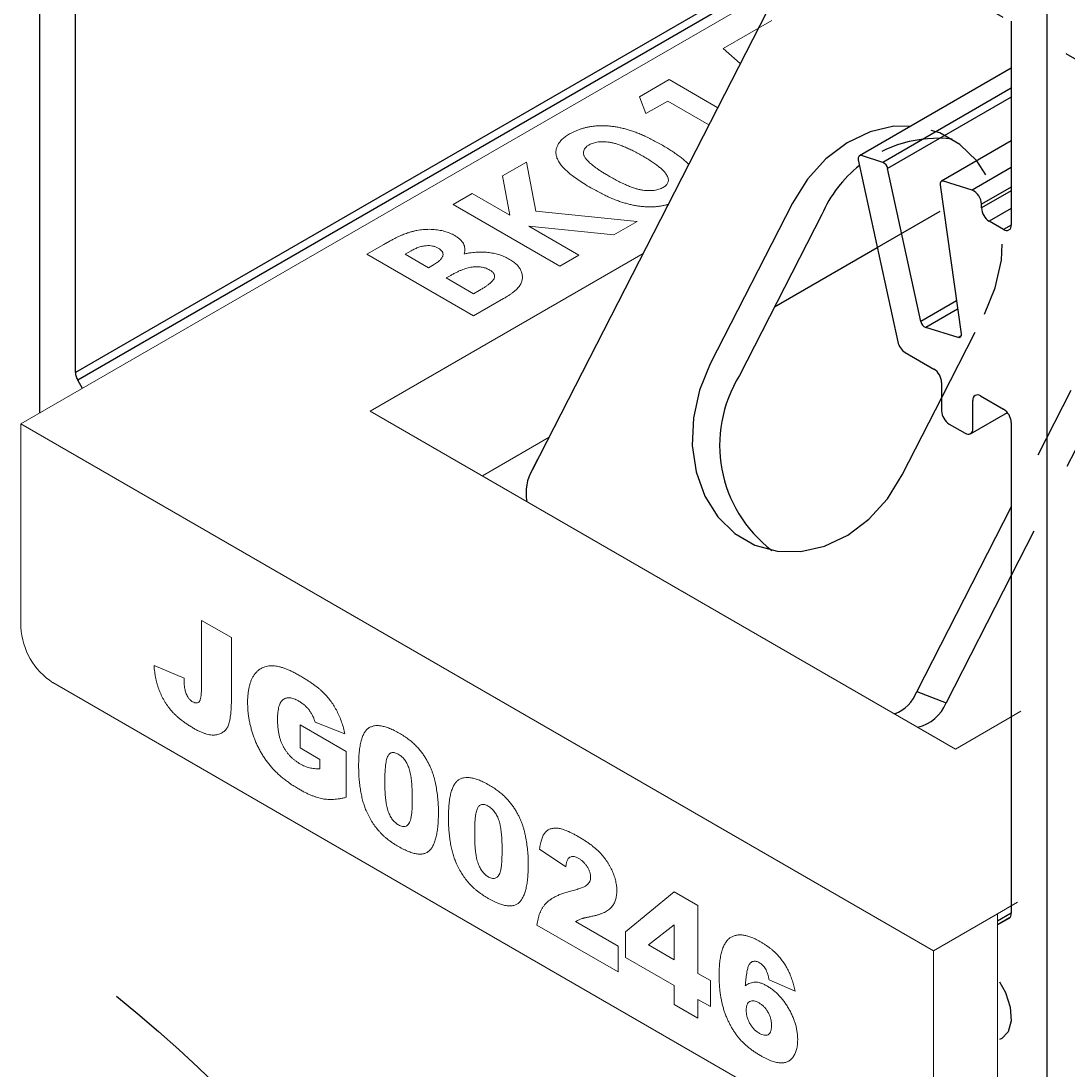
# Model space of a CAD drawing. Extents: x 0 to 11.4, y -13.7 to 0.
# Drawn here: x 7.054 to 8.499, y -3.672 to -2.223 of the extents above; entities that cross this region are included whole.
import ezdxf

# ---------------------------------------------------------------- set-up
doc = ezdxf.new("R2010")
doc.units = 0
doc.header["$LTSCALE"] = 0.5
doc.header["$MEASUREMENT"] = 0
doc.linetypes.add('HIDDEN2', pattern=[0.1875, 0.125, -0.0625])
for name, color, linetype in [('Brackets', 181, 'CONTINUOUS'), ('Dimension', 10, 'CONTINUOUS'), ('Housing', 150, 'CONTINUOUS')]:
    doc.layers.add(name, color=color, linetype=linetype)
doc.layers.add('Jig', color=41, linetype='CONTINUOUS', lineweight=13)

msp = doc.modelspace()

# ---------------------------------------------------------------- linework, layer by layer
at = {"layer": 'Brackets', "linetype": 'Continuous', "transparency": 16777216}
for p, q in [((8.155, -2.0706), (7.7602, -2.8418)), ((7.7602, -2.8418), (7.7675, -2.8274)), ((8.421, -2.8932), (8.2905, -3.1481)), ((8.421, -2.9881), (8.331, -3.1639)), ((8.421, -2.9881), (8.331, -3.1639)), ((8.2905, -3.1481), (8.331, -3.1639))]:
    msp.add_line(p, q, dxfattribs=at)
at = {"layer": 'Brackets', "linetype": 'HIDDEN2', "transparency": 16777216}
for p, q in [((8.323, -2.1676), (8.6854, -2.3769)), ((8.6854, -2.3769), (8.421, -2.8932)), ((8.7258, -2.3927), (8.421, -2.9881))]:
    msp.add_line(p, q, dxfattribs=at)
at = {"layer": 'Brackets', "linetype": 'Continuous', "lineweight": 25, "transparency": 16777216}
for p, q in [((8.119, -2.4741), (8.0054, -2.6961)), ((8.1595, -2.49), (8.0459, -2.712)), ((8.2706, -2.8492), (8.3257, -2.7415))]:
    msp.add_line(p, q, dxfattribs=at)
at = {"layer": 'Brackets', "linetype": 'HIDDEN2', "lineweight": 25, "transparency": 16777216}
msp.add_line((8.3257, -2.7415), (8.3842, -2.6272), dxfattribs=at)
at = {"layer": 'Brackets', "linetype": 'Continuous', "lineweight": 25, "transparency": 16777216, "flags": 128}
for points in [[(8.2812, -2.3685), (8.2591, -2.3682), (8.2262, -2.3757), (8.1944, -2.3909), (8.1652, -2.413), (8.1396, -2.4412), (8.119, -2.4741)], [(8.0054, -2.6961), (7.9906, -2.7324), (7.9822, -2.7704), (7.9806, -2.8086), (7.9859, -2.8452), (7.9979, -2.8786), (8.016, -2.9073), (8.0394, -2.9302), (8.0671, -2.9462), (8.0979, -2.9546), (8.1305, -2.9551), (8.1634, -2.9476), (8.1952, -2.9324), (8.2244, -2.9103), (8.25, -2.8821), (8.2706, -2.8492)]]:
    msp.add_lwpolyline(points, dxfattribs=at)
at = {"layer": 'Brackets', "linetype": 'HIDDEN2', "lineweight": 25, "transparency": 16777216, "flags": 128}
msp.add_lwpolyline([(8.3842, -2.6272), (8.399, -2.5909), (8.4074, -2.5529), (8.409, -2.5147), (8.4037, -2.4782), (8.3917, -2.4448), (8.3736, -2.416), (8.3502, -2.3931), (8.3225, -2.3771), (8.2917, -2.3687), (8.2812, -2.3685)], dxfattribs=at)
at = {"layer": 'Brackets', "linetype": 'HIDDEN2', "lineweight": 25, "transparency": 16777216}
msp.add_arc((8.3199, -2.5595), 0.1748, 83.5437, 128.2819, dxfattribs=at)
at = {"layer": 'Brackets', "linetype": 'Continuous', "lineweight": 25, "transparency": 16777216}
for centre, radius, start, end in [((8.3199, -2.5595), 0.1748, 128.2819, 156.5747), ((8.2009, -2.8081), 0.1824, 148.1816, 232.7832)]:
    msp.add_arc(centre, radius, start, end, dxfattribs=at)
at = {"layer": 'Brackets', "linetype": 'Continuous', "transparency": 16777216}
for centre, radius, start, end in [((7.8122, -2.8737), 0.061, 148.4763, 191.5358), ((8.24, -3.1285), 0.0543, 291.6424, 338.7961), ((8.2795, -3.1434), 0.0554, 282.9973, 338.2675)]:
    msp.add_arc(centre, radius, start, end, dxfattribs=at)
at = {"layer": 'Dimension', "transparency": 16777216}
msp.add_open_spline([(7.186, -3.5684), (7.8251, -4.0882), (7.8304, -5.4851), (7.8356, -6.8819), (8.7451, -7.2074)], degree=3, knots=[0.24279, 0.24279, 0.24279, 0.24279, 1, 2, 2, 2, 2], dxfattribs=at)
at = {"layer": 'Housing', "transparency": 16777216}
for p, q in [((7.0797, -0.6956), (7.0797, -2.7639)), ((8.4705, -3.8419), (8.4705, -1.4988)), ((7.1292, -2.7081), (7.1292, -2.031)), ((8.1222, -2.1346), (7.1292, -2.7081)), ((8.1133, -2.152), (7.1323, -2.7186)), ((8.421, -2.2229), (8.421, -2.5045)), ((8.421, -2.2878), (8.2113, -2.4089)), ((8.421, -2.3156), (8.2437, -2.418)), ((8.421, -2.3279), (8.2504, -2.4264)), ((8.421, -2.3884), (8.3246, -2.4441)), ((8.2099, -2.4145), (8.2644, -2.6655)), ((8.2437, -2.418), (8.2141, -2.4087)), ((8.2963, -2.6374), (8.2504, -2.4264)), ((8.421, -2.4251), (8.367, -2.4563)), ((8.367, -2.4563), (8.3273, -2.4439)), ((8.323, -2.449), (8.3519, -2.6547)), ((8.421, -2.452), (8.38, -2.4757)), ((8.421, -2.4571), (8.38, -2.4808)), ((8.38, -2.4808), (8.38, -2.4757)), ((8.421, -2.4816), (8.3906, -2.4992)), ((8.4104, -2.5107), (8.3906, -2.4992)), ((8.421, -2.5045), (8.4104, -2.5107)), ((8.3454, -2.609), (8.2963, -2.6374)), ((8.347, -2.6204), (8.303, -2.6459)), ((8.3476, -2.6597), (8.303, -2.6459)), ((8.3518, -2.6573), (8.3476, -2.6597)), ((8.2746, -2.6802), (8.3142, -2.7031)), ((7.139, -2.7301), (7.1323, -2.7186)), ((8.3248, -2.7215), (8.3248, -2.7607)), ((8.368, -2.7856), (8.368, -2.7464)), ((8.3786, -2.7403), (8.4104, -2.7587)), ((8.3649, -2.7925), (8.4156, -2.7632)), ((8.3355, -2.7791), (8.3574, -2.7917)), ((8.421, -2.777), (8.421, -3.4542)), ((8.421, -3.4541), (8.402, -3.4651)), ((8.4186, -3.4606), (8.402, -3.4702)), ((8.4185, -3.4607), (8.402, -3.4702)), ((8.4184, -3.4608), (8.402, -3.4703)), ((8.4179, -3.4611), (8.402, -3.4703))]:
    msp.add_line(p, q, dxfattribs=at)
at = {"layer": 'Housing', "transparency": 16777216, "flags": 128}
for points in [[(8.2141, -2.4087), (8.213, -2.4085), (8.212, -2.4086), (8.2111, -2.409), (8.2105, -2.4097), (8.21, -2.4106), (8.2097, -2.4118), (8.2097, -2.4131), (8.2099, -2.4145)], [(8.3273, -2.4439), (8.3263, -2.4437), (8.3253, -2.4438), (8.3245, -2.4441), (8.3238, -2.4447), (8.3233, -2.4455), (8.323, -2.4465), (8.3229, -2.4477), (8.323, -2.449)], [(8.3519, -2.6547), (8.3519, -2.656), (8.3518, -2.6571), (8.3515, -2.6581), (8.351, -2.6589), (8.3503, -2.6595), (8.3495, -2.6598), (8.3486, -2.6599), (8.3476, -2.6597)], [(8.4049, -3.5485), (8.4131, -3.5636), (8.4196, -3.5838), (8.4208, -3.6025), (8.4167, -3.6175), (8.4078, -3.6271), (8.4049, -3.6284)]]:
    msp.add_lwpolyline(points, dxfattribs=at)
at = {"layer": 'Housing', "transparency": 16777216}
for centre, radius, start, end in [((8.239, -2.4286), 0.0117, 10.9309, 66.0498), ((8.358, -2.4763), 0.022, 1.5978, 65.9278), ((8.403, -2.4798), 0.0231, 182.6115, 237.3885), ((8.4146, -2.5056), 0.00655, 230.7624, 9.2023), ((8.3077, -2.6352), 0.0117, 190.9309, 246.0498), ((8.2874, -2.6605), 0.0235, 192.2143, 237.0616), ((7.1508, -2.7074), 0.0216, 181.9585, 211.1452), ((8.3018, -2.7226), 0.0231, 2.6115, 57.3885), ((8.3744, -2.7454), 0.00655, 50.7624, 189.2023), ((8.3479, -2.7596), 0.0231, 182.6115, 237.3885), ((8.398, -2.7781), 0.0231, 2.6115, 57.3885), ((8.3615, -2.7866), 0.00655, 230.7624, 9.2023), ((8.4135, -3.455), 0.00754, 305.6763, 5.6243)]:
    msp.add_arc(centre, radius, start, end, dxfattribs=at)
at = {"layer": 'Jig', "linetype": 'Continuous', "transparency": 16777216}
for p, q in [((8.1023, -2.1736), (7.054, -2.7787)), ((8.0233, -2.2608), (8.0904, -2.2221)), ((8.0469, -2.2817), (8.0233, -2.2608)), ((7.9079, -2.3274), (7.9488, -2.3038)), ((7.9488, -2.3038), (8.0158, -2.3425)), ((7.9167, -2.3507), (7.9079, -2.3274)), ((7.9469, -2.3333), (7.9167, -2.3507)), ((8.0037, -2.3661), (7.9469, -2.3333)), ((7.7186, -2.4367), (7.752, -2.4175)), ((7.752, -2.4175), (7.7646, -2.4854)), ((7.7287, -2.4908), (7.7186, -2.4367)), ((7.6504, -2.4761), (7.6768, -2.4608)), ((7.6768, -2.4608), (7.7287, -2.4908)), ((7.7977, -2.5611), (7.6504, -2.4761)), ((7.7646, -2.4854), (7.9044, -2.4995)), ((7.755, -2.506), (7.8241, -2.5459)), ((7.8726, -2.5179), (7.755, -2.506)), ((7.9044, -2.4995), (7.8726, -2.5179)), ((7.5314, -2.5448), (7.555, -2.5312)), ((7.6787, -2.6298), (7.5314, -2.5448)), ((7.5362, -2.7611), (7.9128, -2.5437)), ((7.5926, -2.54), (7.5843, -2.5448)), ((7.5843, -2.5448), (7.6164, -2.5633)), ((7.8241, -2.5459), (7.7977, -2.5611)), ((7.6164, -2.5633), (7.6234, -2.5593)), ((7.6472, -2.5739), (7.6409, -2.5775)), ((7.6409, -2.5775), (7.6787, -2.5993)), ((7.6787, -2.5993), (7.6863, -2.5949)), ((7.7201, -2.6059), (7.6787, -2.6298)), ((7.5362, -2.7611), (8.3441, -3.2275)), ((8.3136, -3.5058), (7.054, -2.7787)), ((7.054, -2.7787), (7.054, -3.0594)), ((7.6909, -2.8504), (7.783, -2.7972)), ((7.3032, -3.05), (7.3445, -3.0738)), ((7.3032, -3.1437), (7.3032, -3.05)), ((7.3445, -3.0738), (7.3445, -3.1567)), ((7.2377, -3.112), (7.2791, -3.1295)), ((8.2694, -3.812), (7.0982, -3.1359)), ((8.421, -3.183), (8.3441, -3.2275)), ((7.4392, -3.2259), (7.4392, -3.1941)), ((7.4392, -3.1941), (7.5029, -3.2309)), ((7.5012, -3.2067), (7.4599, -3.1902)), ((7.4667, -3.2418), (7.4392, -3.2259)), ((7.5029, -3.2309), (7.5029, -3.2941)), ((7.4667, -3.2547), (7.4667, -3.2418)), ((7.806, -3.3899), (7.7698, -3.3658)), ((7.8886, -3.4796), (7.9558, -3.4247)), ((7.9558, -3.4247), (7.9885, -3.4436)), ((7.9885, -3.4436), (7.9885, -3.5371)), ((8.402, -3.4548), (8.421, -3.4438)), ((8.402, -3.4548), (8.3136, -3.5058)), ((8.402, -3.7355), (8.402, -3.4548)), ((7.8783, -3.5351), (7.7663, -3.4705)), ((7.8196, -3.4654), (7.8783, -3.4993)), ((7.9558, -3.4701), (7.9203, -3.4977)), ((7.9558, -3.5182), (7.9558, -3.4701)), ((7.8886, -3.5152), (7.8886, -3.4796)), ((7.8783, -3.4993), (7.8783, -3.5351)), ((7.9203, -3.4977), (7.9558, -3.5182)), ((8.3136, -3.5058), (8.3136, -3.7865)), ((7.9558, -3.554), (7.8886, -3.5152)), ((7.9885, -3.5371), (8.0057, -3.547)), ((8.0057, -3.547), (8.0057, -3.5828)), ((8.1228, -3.5618), (8.0866, -3.546)), ((7.9558, -3.5798), (7.9558, -3.554)), ((8.0057, -3.5828), (7.9885, -3.5729)), ((7.9885, -3.5729), (7.9885, -3.5987)), ((7.9885, -3.5987), (7.9558, -3.5798))]:
    msp.add_line(p, q, dxfattribs=at)
at = {"layer": 'Jig', "linetype": 'HIDDEN2', "transparency": 16777216}
for p, q in [((10.5083, -2.2388), (8.402, -3.4548)), ((9.6468, -2.4754), (8.421, -3.183))]:
    msp.add_line(p, q, dxfattribs=at)
at = {"layer": 'Jig', "linetype": 'HIDDEN2', "lineweight": 25, "transparency": 16777216}
msp.add_line((8.2361, -2.5353), (8.392, -2.4454), dxfattribs=at)
at = {"layer": 'Jig', "linetype": 'Continuous', "lineweight": 25, "transparency": 16777216}
msp.add_line((8.0944, -2.6171), (8.2361, -2.5353), dxfattribs=at)
at = {"layer": 'Jig', "linetype": 'Continuous', "transparency": 16777216}
msp.add_arc((7.15, -3.055), 0.0961, 182.6055, 237.3945, dxfattribs=at)
for points, knots in [([(7.8114, -2.3788), (7.8127, -2.3781), (7.8153, -2.3766), (7.8194, -2.3747), (7.8236, -2.373), (7.8279, -2.3715), (7.8323, -2.3703), (7.8368, -2.3692), (7.8414, -2.3684), (7.8462, -2.3678), (7.8511, -2.3674), (7.8561, -2.3673), (7.8611, -2.3674), (7.8663, -2.3678), (7.8716, -2.3684), (7.8769, -2.3693), (7.8824, -2.3704), (7.888, -2.3717), (7.8938, -2.3734), (7.8997, -2.3754), (7.9058, -2.3777), (7.9122, -2.3803), (7.9187, -2.3834), (7.9254, -2.3867), (7.9324, -2.3904), (7.937, -2.393), (7.9394, -2.3944)], [0, 0, 0, 0, 0.036633, 0.07203, 0.10662, 0.140298, 0.17361, 0.206414, 0.238921, 0.271735, 0.304862, 0.338359, 0.372652, 0.407582, 0.44375, 0.481341, 0.52014, 0.560938, 0.604047, 0.650094, 0.699589, 0.752377, 0.8088, 0.868962, 0.932679, 1, 1, 1, 1]), ([(7.7939, -2.412), (7.7935, -2.4104), (7.7926, -2.4073), (7.7924, -2.4027), (7.7931, -2.3983), (7.7949, -2.394), (7.7975, -2.3899), (7.8012, -2.386), (7.8058, -2.3822), (7.8095, -2.3799), (7.8114, -2.3788)], [0, 0, 0, 0, 0.132314, 0.2587, 0.380912, 0.500535, 0.620923, 0.742376, 0.868281, 1, 1, 1, 1]), ([(7.913, -2.4096), (7.9106, -2.4083), (7.9061, -2.4057), (7.8994, -2.4022), (7.893, -2.3991), (7.887, -2.3965), (7.8814, -2.3943), (7.8761, -2.3925), (7.8712, -2.3911), (7.8666, -2.3903), (7.8622, -2.3897), (7.8582, -2.3895), (7.8543, -2.3895), (7.8507, -2.3898), (7.8473, -2.3903), (7.8441, -2.3912), (7.8411, -2.3923), (7.8394, -2.3932), (7.8385, -2.3937)], [0, 0, 0, 0, 0.112115, 0.215802, 0.310203, 0.395993, 0.47341, 0.542778, 0.604548, 0.659357, 0.708764, 0.755356, 0.798687, 0.840017, 0.880203, 0.919733, 0.959049, 1, 1, 1, 1]), ([(7.8385, -2.3937), (7.8374, -2.3944), (7.8352, -2.3957), (7.8329, -2.3982), (7.8312, -2.4008), (7.8305, -2.4031), (7.8303, -2.4051), (7.8306, -2.4066), (7.831, -2.4083), (7.8319, -2.41), (7.8329, -2.4117), (7.8342, -2.4136), (7.8359, -2.4155), (7.8378, -2.4175), (7.8401, -2.4196), (7.8428, -2.4218), (7.8459, -2.4242), (7.8494, -2.4266), (7.8533, -2.4293), (7.8576, -2.432), (7.8624, -2.4349), (7.8657, -2.4369), (7.8674, -2.4379)], [0, 0, 0, 0, 0.053824, 0.105524, 0.158027, 0.211687, 0.239901, 0.269483, 0.301027, 0.334286, 0.369956, 0.408177, 0.448328, 0.491708, 0.538742, 0.589988, 0.646449, 0.707246, 0.772986, 0.84367, 0.919322, 1, 1, 1, 1]), ([(7.9394, -2.3944), (7.9418, -2.3958), (7.9464, -2.3984), (7.9528, -2.4025), (7.9586, -2.4064), (7.9639, -2.4102), (7.9685, -2.4139), (7.9725, -2.4174), (7.9747, -2.4197), (7.9757, -2.4207)], [0, 0, 0, 0, 0.0684927, 0.1330801, 0.1938341, 0.2510895, 0.3044089, 0.3544177, 0.3970837, 0.3970837, 0.3970837, 0.3970837]), ([(7.8407, -2.453), (7.8374, -2.4511), (7.8312, -2.4474), (7.8227, -2.4418), (7.8152, -2.4364), (7.8088, -2.4312), (7.8034, -2.4262), (7.7992, -2.4213), (7.7959, -2.4166), (7.7946, -2.4135), (7.7939, -2.412)], [0, 0, 0, 0, 0.161071, 0.310789, 0.449904, 0.578376, 0.696617, 0.805987, 0.906562, 1, 1, 1, 1]), ([(7.9465, -2.4374), (7.946, -2.4364), (7.945, -2.4344), (7.9426, -2.4313), (7.9394, -2.4281), (7.9356, -2.4247), (7.931, -2.4212), (7.9257, -2.4174), (7.9196, -2.4136), (7.9152, -2.411), (7.913, -2.4096)], [0, 0, 0, 0, 0.088871, 0.186355, 0.294078, 0.412237, 0.541778, 0.682703, 0.835096, 1, 1, 1, 1]), ([(7.8674, -2.4379), (7.8697, -2.4391), (7.874, -2.4416), (7.8805, -2.445), (7.8867, -2.4479), (7.8925, -2.4505), (7.898, -2.4526), (7.9031, -2.4543), (7.9079, -2.4555), (7.9125, -2.4564), (7.9167, -2.4568), (7.9208, -2.457), (7.9246, -2.4569), (7.9282, -2.4566), (7.9316, -2.456), (7.9348, -2.4551), (7.9378, -2.454), (7.9396, -2.453), (7.9405, -2.4525)], [0, 0, 0, 0, 0.110734, 0.21234, 0.3055, 0.390314, 0.466693, 0.535264, 0.596765, 0.651068, 0.701037, 0.747862, 0.791835, 0.834285, 0.875335, 0.916035, 0.957653, 1, 1, 1, 1]), ([(7.9405, -2.4525), (7.9413, -2.4521), (7.9429, -2.4511), (7.9447, -2.4494), (7.9462, -2.4477), (7.9471, -2.4458), (7.9477, -2.4438), (7.9478, -2.4418), (7.9474, -2.4396), (7.9468, -2.4381), (7.9465, -2.4374)], [0, 0, 0, 0, 0.124035, 0.242846, 0.360342, 0.479042, 0.599334, 0.725488, 0.858549, 1, 1, 1, 1]), ([(7.9474, -2.476), (7.9469, -2.4762), (7.945, -2.4767), (7.9415, -2.4775), (7.9369, -2.4783), (7.9323, -2.4789), (7.9275, -2.4793), (7.9227, -2.4794), (7.9178, -2.4793), (7.9127, -2.4789), (7.9076, -2.4784), (7.9024, -2.4776), (7.897, -2.4765), (7.8915, -2.4752), (7.8859, -2.4737), (7.8801, -2.4718), (7.874, -2.4695), (7.8678, -2.4669), (7.8613, -2.4639), (7.8546, -2.4606), (7.8476, -2.4569), (7.843, -2.4543), (7.8407, -2.453)], [0.1669216, 0.1669216, 0.1669216, 0.1669216, 0.1780996, 0.2111944, 0.2438478, 0.276036, 0.3085435, 0.3414349, 0.3751176, 0.4096264, 0.4453687, 0.4822889, 0.5207955, 0.5607779, 0.6030673, 0.6489282, 0.6979139, 0.7507399, 0.8072879, 0.8676408, 0.9318536, 1, 1, 1, 1]), ([(7.555, -2.5312), (7.5566, -2.5302), (7.5598, -2.5284), (7.5646, -2.5258), (7.5691, -2.5234), (7.5733, -2.5213), (7.5773, -2.5195), (7.5809, -2.5178), (7.5843, -2.5165), (7.5866, -2.5157), (7.5877, -2.5153)], [0, 0, 0, 0, 0.163996, 0.317329, 0.45806, 0.589158, 0.707952, 0.816322, 0.913585, 1, 1, 1, 1]), ([(7.5877, -2.5153), (7.5891, -2.5149), (7.5919, -2.514), (7.5962, -2.5129), (7.6005, -2.5119), (7.6048, -2.5112), (7.6092, -2.5107), (7.6135, -2.5104), (7.6179, -2.5103), (7.6223, -2.5105), (7.6266, -2.5108), (7.6308, -2.5114), (7.6349, -2.5121), (7.6388, -2.5131), (7.6425, -2.5143), (7.6462, -2.5156), (7.6497, -2.5172), (7.6518, -2.5184), (7.6529, -2.519)], [0, 0, 0, 0, 0.068739, 0.134888, 0.19969, 0.262933, 0.325307, 0.386909, 0.44897, 0.510671, 0.572016, 0.632612, 0.692909, 0.752599, 0.812767, 0.873499, 0.935786, 1, 1, 1, 1]), ([(7.6529, -2.519), (7.6542, -2.5198), (7.6569, -2.5215), (7.6602, -2.5241), (7.6628, -2.527), (7.6648, -2.53), (7.6662, -2.5332), (7.6668, -2.5366), (7.6668, -2.5404), (7.6663, -2.5429), (7.666, -2.5442)], [0, 0, 0, 0, 0.1232761, 0.2426538, 0.3594464, 0.4747707, 0.5938762, 0.7201868, 0.8544576, 1, 1, 1, 1]), ([(7.63, -2.5363), (7.6288, -2.5357), (7.6265, -2.5345), (7.6223, -2.5333), (7.6179, -2.5327), (7.614, -2.5328), (7.6108, -2.5332), (7.6083, -2.5336), (7.6058, -2.5342), (7.6032, -2.535), (7.6006, -2.536), (7.5979, -2.5372), (7.5952, -2.5385), (7.5935, -2.5395), (7.5926, -2.54)], [0, 0, 0, 0, 0.11234, 0.217204, 0.320799, 0.429476, 0.486923, 0.547386, 0.610594, 0.678316, 0.750988, 0.828551, 0.911488, 1, 1, 1, 1]), ([(7.6234, -2.5593), (7.6243, -2.5587), (7.6262, -2.5576), (7.6286, -2.556), (7.6308, -2.5544), (7.6325, -2.5528), (7.634, -2.5512), (7.6352, -2.5496), (7.636, -2.5481), (7.6366, -2.5462), (7.6367, -2.5438), (7.6357, -2.541), (7.6334, -2.5385), (7.6312, -2.5371), (7.63, -2.5363)], [0, 0, 0, 0, 0.088776, 0.171377, 0.248114, 0.321161, 0.388033, 0.452091, 0.512268, 0.568866, 0.676936, 0.781012, 0.886918, 1, 1, 1, 1]), ([(7.666, -2.5442), (7.6676, -2.5439), (7.6707, -2.5433), (7.6753, -2.5427), (7.6798, -2.5422), (7.6841, -2.5418), (7.6884, -2.5417), (7.6925, -2.5418), (7.6965, -2.542), (7.7004, -2.5424), (7.7042, -2.543), (7.708, -2.5437), (7.7116, -2.5446), (7.7152, -2.5457), (7.7187, -2.547), (7.7221, -2.5484), (7.7254, -2.55), (7.7275, -2.5512), (7.7286, -2.5518)], [0, 0, 0, 0, 0.0727837, 0.1427087, 0.2094697, 0.2746881, 0.336441, 0.3976758, 0.4565627, 0.5148156, 0.5728512, 0.6307991, 0.6889515, 0.7487691, 0.8092449, 0.8707286, 0.934272, 1, 1, 1, 1]), ([(7.7011, -2.5665), (7.7003, -2.566), (7.6988, -2.5652), (7.6962, -2.5641), (7.6935, -2.5633), (7.6907, -2.5626), (7.6878, -2.5622), (7.6847, -2.562), (7.6816, -2.562), (7.6783, -2.5622), (7.6749, -2.5627), (7.6713, -2.5634), (7.6677, -2.5645), (7.6639, -2.5658), (7.6599, -2.5674), (7.6558, -2.5693), (7.6515, -2.5715), (7.6487, -2.573), (7.6472, -2.5739)], [0, 0, 0, 0, 0.052811, 0.102862, 0.151654, 0.199519, 0.247724, 0.296209, 0.346725, 0.398963, 0.45473, 0.514183, 0.579215, 0.650139, 0.72753, 0.811507, 0.902504, 1, 1, 1, 1]), ([(7.7286, -2.5518), (7.7305, -2.553), (7.7343, -2.5554), (7.739, -2.5595), (7.7424, -2.5638), (7.7448, -2.5684), (7.7461, -2.5732), (7.7463, -2.5778), (7.7454, -2.5824), (7.7437, -2.5861), (7.7417, -2.5891), (7.7398, -2.5913), (7.7376, -2.5937), (7.7348, -2.5961), (7.7317, -2.5985), (7.7282, -2.6009), (7.7244, -2.6034), (7.7216, -2.6051), (7.7201, -2.6059)], [0, 0, 0, 0, 0.0802622, 0.1583971, 0.2362674, 0.3147722, 0.3928923, 0.4686891, 0.5427422, 0.6176722, 0.6563308, 0.6970469, 0.740666, 0.7867782, 0.8355723, 0.8872448, 0.9418953, 1, 1, 1, 1]), ([(7.6863, -2.5949), (7.6878, -2.594), (7.6907, -2.5924), (7.6946, -2.5899), (7.698, -2.5875), (7.701, -2.5853), (7.7033, -2.5831), (7.7052, -2.5812), (7.7066, -2.5794), (7.7074, -2.5777), (7.7078, -2.5761), (7.7079, -2.5746), (7.7076, -2.5731), (7.7069, -2.5717), (7.706, -2.5703), (7.7047, -2.569), (7.7031, -2.5676), (7.7018, -2.5669), (7.7011, -2.5665)], [0, 0, 0, 0, 0.109605, 0.210729, 0.302106, 0.385275, 0.459318, 0.524848, 0.583642, 0.634641, 0.681202, 0.726798, 0.770652, 0.814017, 0.857946, 0.903306, 0.950528, 1, 1, 1, 1]), ([(7.2931, -3.1992), (7.2914, -3.1983), (7.2883, -3.1964), (7.2837, -3.1935), (7.2793, -3.1905), (7.2753, -3.1875), (7.2715, -3.1844), (7.2681, -3.1813), (7.2649, -3.1782), (7.2619, -3.175), (7.2592, -3.1717), (7.2567, -3.1684), (7.2543, -3.165), (7.2521, -3.1614), (7.25, -3.1578), (7.2482, -3.1541), (7.2464, -3.1503), (7.2448, -3.1464), (7.2434, -3.1424), (7.2421, -3.1383), (7.241, -3.1342), (7.24, -3.1299), (7.2392, -3.1256), (7.2386, -3.1211), (7.238, -3.1166), (7.2378, -3.1136), (7.2377, -3.112)], [0, 0, 0, 0, 0.058596, 0.114041, 0.166412, 0.215485, 0.261447, 0.304713, 0.34556, 0.383816, 0.420603, 0.456427, 0.492033, 0.527356, 0.562833, 0.598227, 0.6339, 0.670374, 0.707581, 0.74541, 0.784432, 0.824675, 0.866285, 0.909394, 0.953844, 1, 1, 1, 1]), ([(7.3669, -3.1633), (7.3669, -3.1613), (7.3669, -3.1573), (7.3674, -3.1516), (7.3681, -3.1463), (7.3691, -3.1414), (7.3703, -3.1368), (7.3719, -3.1326), (7.3737, -3.1287), (7.3758, -3.1252), (7.3782, -3.1221), (7.3809, -3.1195), (7.3838, -3.1173), (7.387, -3.1155), (7.3904, -3.114), (7.3942, -3.1131), (7.3981, -3.1126), (7.4009, -3.1126), (7.4023, -3.1126)], [0, 0, 0, 0, 0.070344, 0.138406, 0.20474, 0.269287, 0.332591, 0.394568, 0.455969, 0.516801, 0.577229, 0.636488, 0.69596, 0.755276, 0.814786, 0.875411, 0.936938, 1, 1, 1, 1]), ([(7.4023, -3.1126), (7.4035, -3.1127), (7.4059, -3.1129), (7.4098, -3.1136), (7.4139, -3.1148), (7.4183, -3.1163), (7.4231, -3.1182), (7.4281, -3.1205), (7.4334, -3.1233), (7.437, -3.1253), (7.4389, -3.1264)], [0, 0, 0, 0, 0.103156, 0.210993, 0.32546, 0.445955, 0.573947, 0.708385, 0.850332, 1, 1, 1, 1]), ([(7.2791, -3.1295), (7.2791, -3.1312), (7.2791, -3.1342), (7.2794, -3.1387), (7.2798, -3.1425), (7.2804, -3.1458), (7.2812, -3.1487), (7.2822, -3.1515), (7.2834, -3.1542), (7.2844, -3.1559), (7.2849, -3.1567)], [0, 0, 0, 0, 0.192294, 0.358301, 0.499402, 0.615675, 0.716921, 0.812179, 0.907086, 1, 1, 1, 1]), ([(7.4389, -3.1264), (7.4407, -3.1274), (7.4442, -3.1294), (7.4492, -3.1325), (7.4539, -3.1356), (7.4582, -3.1386), (7.4621, -3.1415), (7.4658, -3.1445), (7.4691, -3.1473), (7.4729, -3.151), (7.4773, -3.1558), (7.4822, -3.1619), (7.4865, -3.1684), (7.4904, -3.1754), (7.4938, -3.1827), (7.4968, -3.1904), (7.4993, -3.1985), (7.5005, -3.2039), (7.5012, -3.2067)], [0, 0, 0, 0, 0.066858, 0.129078, 0.18738, 0.241165, 0.291133, 0.336762, 0.378839, 0.416894, 0.488441, 0.557865, 0.62662, 0.695654, 0.766388, 0.840066, 0.917757, 1, 1, 1, 1]), ([(7.291, -3.1623), (7.292, -3.1628), (7.2939, -3.1638), (7.2965, -3.1641), (7.2987, -3.1635), (7.3001, -3.1621), (7.301, -3.1606), (7.3016, -3.159), (7.302, -3.1572), (7.3025, -3.1551), (7.3028, -3.1527), (7.303, -3.15), (7.3031, -3.1469), (7.3032, -3.1448), (7.3032, -3.1437)], [0, 0, 0, 0, 0.103337, 0.196976, 0.289139, 0.386013, 0.439958, 0.50018, 0.565557, 0.638745, 0.717774, 0.804797, 0.898209, 1, 1, 1, 1]), ([(7.2849, -3.1567), (7.2853, -3.1573), (7.2861, -3.1584), (7.2876, -3.1598), (7.2892, -3.1612), (7.2904, -3.1619), (7.291, -3.1623)], [0, 0, 0, 0, 0.218814, 0.454033, 0.713011, 1, 1, 1, 1]), ([(7.3445, -3.1567), (7.3445, -3.1588), (7.3445, -3.1629), (7.3443, -3.1687), (7.344, -3.1741), (7.3436, -3.179), (7.3429, -3.1834), (7.3423, -3.1874), (7.3415, -3.1909), (7.3405, -3.1941), (7.3394, -3.1968), (7.338, -3.1992), (7.3363, -3.2014), (7.3344, -3.2032), (7.3322, -3.2048), (7.3298, -3.2061), (7.3272, -3.2071), (7.3242, -3.2079), (7.3211, -3.2083), (7.3177, -3.2082), (7.3141, -3.2078), (7.3103, -3.2069), (7.3063, -3.2056), (7.3021, -3.2039), (7.2976, -3.2018), (7.2946, -3.2001), (7.2931, -3.1992)], [0, 0, 0, 0, 0.0583045, 0.1131965, 0.1647207, 0.2126169, 0.2570104, 0.2981372, 0.3362408, 0.3710395, 0.4040525, 0.4374468, 0.4708437, 0.5049056, 0.5397043, 0.5752487, 0.612352, 0.6508465, 0.690152, 0.7302254, 0.7712388, 0.8135752, 0.857405, 0.9027353, 0.9502936, 1, 1, 1, 1]), ([(7.4371, -3.1611), (7.436, -3.1605), (7.4339, -3.1594), (7.4309, -3.1581), (7.428, -3.1572), (7.4253, -3.1568), (7.4227, -3.1567), (7.4203, -3.1571), (7.418, -3.1579), (7.416, -3.1591), (7.4141, -3.1607), (7.4125, -3.1629), (7.4112, -3.1656), (7.4101, -3.1688), (7.4092, -3.1726), (7.4086, -3.1768), (7.4083, -3.1815), (7.4082, -3.1849), (7.4082, -3.1866)], [0, 0, 0, 0, 0.060931, 0.11876, 0.174623, 0.229019, 0.282567, 0.335912, 0.389313, 0.444199, 0.500218, 0.559381, 0.621142, 0.686917, 0.757303, 0.832785, 0.913212, 1, 1, 1, 1]), ([(7.4371, -3.2824), (7.4352, -3.2813), (7.4314, -3.279), (7.4259, -3.2754), (7.4206, -3.2716), (7.4156, -3.2678), (7.4109, -3.2637), (7.4064, -3.2596), (7.4023, -3.2553), (7.3984, -3.2509), (7.3947, -3.2463), (7.3913, -3.2416), (7.388, -3.2367), (7.385, -3.2316), (7.3822, -3.2264), (7.3796, -3.2211), (7.3772, -3.2155), (7.3751, -3.2099), (7.3731, -3.2042), (7.3715, -3.1984), (7.3701, -3.1926), (7.3689, -3.1867), (7.368, -3.1809), (7.3673, -3.175), (7.367, -3.1691), (7.3669, -3.1653), (7.3669, -3.1633)], [0, 0, 0, 0, 0.052247, 0.102176, 0.149657, 0.195058, 0.238577, 0.28034, 0.320532, 0.35925, 0.397074, 0.434636, 0.471949, 0.509064, 0.54672, 0.584642, 0.623206, 0.662738, 0.702755, 0.743124, 0.784037, 0.82527, 0.86743, 0.910623, 0.954764, 1, 1, 1, 1]), ([(7.4599, -3.1902), (7.4594, -3.1887), (7.4586, -3.1858), (7.4567, -3.1815), (7.4544, -3.1774), (7.4517, -3.1735), (7.4487, -3.1699), (7.4451, -3.1667), (7.4413, -3.1636), (7.4385, -3.162), (7.4371, -3.1611)], [0, 0, 0, 0, 0.120744, 0.237137, 0.350531, 0.466531, 0.587153, 0.713905, 0.850807, 1, 1, 1, 1]), ([(7.4082, -3.1866), (7.4082, -3.1885), (7.4083, -3.1922), (7.4087, -3.1976), (7.4093, -3.2028), (7.4102, -3.2077), (7.4113, -3.2123), (7.4127, -3.2167), (7.4144, -3.2208), (7.4163, -3.2247), (7.4185, -3.2282), (7.4208, -3.2316), (7.4234, -3.2349), (7.4262, -3.2379), (7.4291, -3.2407), (7.4323, -3.2433), (7.4356, -3.2457), (7.4379, -3.2471), (7.4391, -3.2478)], [0, 0, 0, 0, 0.087456, 0.1684, 0.24368, 0.313624, 0.378232, 0.438752, 0.495993, 0.550231, 0.603196, 0.65565, 0.708499, 0.762788, 0.818083, 0.87587, 0.936198, 1, 1, 1, 1]), ([(7.5201, -3.2512), (7.5201, -3.2494), (7.5202, -3.2459), (7.5203, -3.2409), (7.5206, -3.2362), (7.521, -3.2317), (7.5214, -3.2274), (7.522, -3.2235), (7.5227, -3.2198), (7.5236, -3.2164), (7.5245, -3.2132), (7.5255, -3.2103), (7.5266, -3.2077), (7.5279, -3.2053), (7.5292, -3.2032), (7.5307, -3.2014), (7.5322, -3.1998), (7.5345, -3.1981), (7.5376, -3.1965), (7.5418, -3.1953), (7.5464, -3.1951), (7.5515, -3.1955), (7.557, -3.1968), (7.563, -3.199), (7.5694, -3.2019), (7.5739, -3.2043), (7.5761, -3.2056)], [0, 0, 0, 0, 0.0453163, 0.0888037, 0.1307558, 0.1712048, 0.2099232, 0.2469535, 0.2826042, 0.3167314, 0.3492723, 0.3808639, 0.4108311, 0.4397587, 0.4677387, 0.4947897, 0.52076, 0.5461396, 0.596369, 0.6469848, 0.6988212, 0.752859, 0.8092819, 0.8689428, 0.9323856, 1, 1, 1, 1]), ([(7.5761, -3.2056), (7.5783, -3.2069), (7.5825, -3.2094), (7.5884, -3.2134), (7.5937, -3.2177), (7.5984, -3.2221), (7.6026, -3.2266), (7.6064, -3.2311), (7.6098, -3.2356), (7.6128, -3.2403), (7.6154, -3.2449), (7.6177, -3.2494), (7.6197, -3.2538), (7.6215, -3.2581), (7.623, -3.2625), (7.6244, -3.2671), (7.6256, -3.2718), (7.6262, -3.275), (7.6266, -3.2767)], [0, 0, 0, 0, 0.0957974, 0.1828788, 0.2619447, 0.3339089, 0.4004072, 0.4632444, 0.5228287, 0.5798188, 0.6346547, 0.6871379, 0.7381004, 0.7870896, 0.8366317, 0.8885828, 0.9428823, 1, 1, 1, 1]), ([(7.5749, -3.2347), (7.5741, -3.2342), (7.5725, -3.2334), (7.5703, -3.2326), (7.5683, -3.2323), (7.5664, -3.2323), (7.5647, -3.2328), (7.5631, -3.2337), (7.5618, -3.2351), (7.5606, -3.2368), (7.5596, -3.2392), (7.5587, -3.2421), (7.5579, -3.2456), (7.5573, -3.2498), (7.5569, -3.2546), (7.5565, -3.26), (7.5563, -3.266), (7.5563, -3.2703), (7.5563, -3.2725)], [0, 0, 0, 0, 0.046125, 0.089845, 0.131384, 0.172111, 0.213242, 0.255426, 0.299594, 0.346458, 0.398547, 0.458144, 0.526711, 0.603021, 0.688838, 0.783277, 0.886956, 1, 1, 1, 1]), ([(7.5942, -3.2955), (7.5941, -3.2931), (7.5941, -3.2886), (7.5939, -3.282), (7.5935, -3.276), (7.593, -3.2704), (7.5924, -3.2654), (7.5915, -3.2609), (7.5906, -3.2568), (7.5894, -3.2533), (7.5881, -3.2501), (7.5867, -3.2472), (7.5851, -3.2445), (7.5834, -3.242), (7.5814, -3.2398), (7.5794, -3.2378), (7.5772, -3.2361), (7.5757, -3.2352), (7.5749, -3.2347)], [0, 0, 0, 0, 0.115879, 0.222129, 0.318357, 0.405223, 0.482341, 0.550559, 0.610122, 0.661281, 0.707164, 0.750769, 0.792291, 0.832522, 0.87247, 0.91347, 0.955519, 1, 1, 1, 1]), ([(7.4391, -3.2478), (7.4403, -3.2484), (7.4425, -3.2497), (7.4459, -3.2512), (7.4492, -3.2525), (7.4524, -3.2534), (7.4557, -3.2541), (7.4592, -3.2545), (7.4629, -3.2547), (7.4654, -3.2547), (7.4667, -3.2547)], [0, 0, 0, 0, 0.117742, 0.234197, 0.347841, 0.460439, 0.578242, 0.707308, 0.847498, 1, 1, 1, 1]), ([(7.5304, -3.3122), (7.5296, -3.3103), (7.528, -3.3061), (7.526, -3.2996), (7.5242, -3.2924), (7.5227, -3.2847), (7.5216, -3.2766), (7.5207, -3.2682), (7.5202, -3.2597), (7.5202, -3.2541), (7.5201, -3.2512)], [0, 0, 0, 0, 0.092439, 0.195303, 0.307715, 0.432353, 0.565717, 0.704541, 0.849172, 1, 1, 1, 1]), ([(7.5563, -3.2725), (7.5563, -3.2748), (7.5563, -3.2791), (7.5565, -3.2855), (7.5569, -3.2913), (7.5574, -3.2967), (7.5581, -3.3017), (7.5589, -3.3061), (7.5599, -3.3102), (7.561, -3.3137), (7.5623, -3.3169), (7.5637, -3.3199), (7.5653, -3.3226), (7.567, -3.325), (7.5688, -3.3272), (7.5708, -3.3291), (7.5729, -3.3309), (7.5743, -3.3318), (7.5751, -3.3322)], [0, 0, 0, 0, 0.113869, 0.21841, 0.313747, 0.400037, 0.477401, 0.546694, 0.607144, 0.659965, 0.707527, 0.752145, 0.794247, 0.835299, 0.875023, 0.915496, 0.956572, 1, 1, 1, 1]), ([(7.6441, -3.3227), (7.6441, -3.321), (7.6441, -3.3175), (7.6443, -3.3125), (7.6446, -3.3077), (7.6449, -3.3032), (7.6454, -3.299), (7.646, -3.2951), (7.6467, -3.2913), (7.6475, -3.288), (7.6485, -3.2848), (7.6495, -3.2819), (7.6506, -3.2793), (7.6518, -3.2769), (7.6532, -3.2748), (7.6547, -3.273), (7.6562, -3.2714), (7.6584, -3.2696), (7.6616, -3.268), (7.6657, -3.2669), (7.6704, -3.2666), (7.6755, -3.2671), (7.681, -3.2684), (7.687, -3.2705), (7.6934, -3.2734), (7.6978, -3.2759), (7.7001, -3.2772)], [0, 0, 0, 0, 0.0453163, 0.0888037, 0.1307558, 0.1712048, 0.2099232, 0.2469535, 0.2826042, 0.3167314, 0.3492723, 0.3808639, 0.4108311, 0.4397587, 0.4677387, 0.4947897, 0.52076, 0.5461396, 0.596369, 0.6469848, 0.6988212, 0.752859, 0.8092819, 0.8689428, 0.9323856, 1, 1, 1, 1]), ([(7.5029, -3.2941), (7.5014, -3.2944), (7.4985, -3.2952), (7.4941, -3.296), (7.4898, -3.2966), (7.4857, -3.297), (7.4817, -3.2971), (7.4779, -3.297), (7.4742, -3.2968), (7.4705, -3.2962), (7.4669, -3.2954), (7.4631, -3.2943), (7.4592, -3.293), (7.4551, -3.2915), (7.4508, -3.2896), (7.4464, -3.2875), (7.4418, -3.2851), (7.4387, -3.2833), (7.4371, -3.2824)], [0, 0, 0, 0, 0.077721, 0.151744, 0.222331, 0.288822, 0.352668, 0.412776, 0.469744, 0.523402, 0.576452, 0.631177, 0.687681, 0.745997, 0.806243, 0.868555, 0.933361, 1, 1, 1, 1]), ([(7.6266, -3.2767), (7.6271, -3.2798), (7.6283, -3.2862), (7.6295, -3.2957), (7.6302, -3.3051), (7.6303, -3.3112), (7.6303, -3.3143)], [0, 0, 0, 0, 0.2454969, 0.4933834, 0.744535, 1, 1, 1, 1]), ([(7.7001, -3.2772), (7.7023, -3.2785), (7.7064, -3.2809), (7.7123, -3.285), (7.7177, -3.2893), (7.7224, -3.2937), (7.7266, -3.2981), (7.7304, -3.3027), (7.7338, -3.3072), (7.7367, -3.3118), (7.7393, -3.3164), (7.7417, -3.3209), (7.7437, -3.3253), (7.7455, -3.3297), (7.747, -3.3341), (7.7484, -3.3387), (7.7495, -3.3434), (7.7502, -3.3466), (7.7505, -3.3482)], [0, 0, 0, 0, 0.0957974, 0.1828788, 0.2619447, 0.3339089, 0.4004072, 0.4632444, 0.5228287, 0.5798188, 0.6346547, 0.6871379, 0.7381004, 0.7870896, 0.8366317, 0.8885828, 0.9428823, 1, 1, 1, 1]), ([(7.5751, -3.3322), (7.5761, -3.3327), (7.578, -3.3337), (7.5807, -3.3345), (7.5833, -3.3346), (7.5856, -3.334), (7.5877, -3.3326), (7.5895, -3.3304), (7.591, -3.3275), (7.592, -3.3244), (7.5926, -3.3215), (7.593, -3.3188), (7.5934, -3.3159), (7.5937, -3.3125), (7.5939, -3.3088), (7.594, -3.3047), (7.5942, -3.3002), (7.5942, -3.2971), (7.5942, -3.2955)], [0, 0, 0, 0, 0.057276, 0.112395, 0.166769, 0.2228, 0.281864, 0.345629, 0.416575, 0.495142, 0.539511, 0.588863, 0.643799, 0.703802, 0.769472, 0.84089, 0.917552, 1, 1, 1, 1]), ([(7.5751, -3.3621), (7.5738, -3.3613), (7.5711, -3.3597), (7.5671, -3.3571), (7.5633, -3.3544), (7.5598, -3.3518), (7.5565, -3.349), (7.5533, -3.3461), (7.5504, -3.3432), (7.5467, -3.3392), (7.5426, -3.3339), (7.538, -3.3271), (7.5339, -3.3198), (7.5316, -3.3148), (7.5304, -3.3122)], [0, 0, 0, 0, 0.080169, 0.156823, 0.230165, 0.299219, 0.365383, 0.428799, 0.48923, 0.546995, 0.659467, 0.770992, 0.88362, 1, 1, 1, 1]), ([(7.6303, -3.3143), (7.6303, -3.3176), (7.6302, -3.324), (7.6296, -3.3329), (7.6287, -3.341), (7.6273, -3.3482), (7.6256, -3.3544), (7.6235, -3.3598), (7.6209, -3.3642), (7.618, -3.3677), (7.6146, -3.3703), (7.6106, -3.3719), (7.606, -3.3726), (7.6009, -3.3724), (7.5953, -3.3712), (7.5891, -3.369), (7.5823, -3.366), (7.5776, -3.3634), (7.5751, -3.3621)], [0, 0, 0, 0, 0.0847014, 0.1635466, 0.2370063, 0.3050866, 0.3687019, 0.4278006, 0.4830776, 0.5349392, 0.5854577, 0.6360037, 0.6882446, 0.7427232, 0.8004424, 0.8622323, 0.9284196, 1, 1, 1, 1]), ([(7.6988, -3.3062), (7.6981, -3.3058), (7.6965, -3.305), (7.6943, -3.3042), (7.6922, -3.3038), (7.6904, -3.3039), (7.6887, -3.3044), (7.6871, -3.3053), (7.6858, -3.3066), (7.6846, -3.3084), (7.6835, -3.3107), (7.6827, -3.3136), (7.6819, -3.3172), (7.6813, -3.3213), (7.6808, -3.3261), (7.6805, -3.3315), (7.6803, -3.3376), (7.6803, -3.3418), (7.6803, -3.3441)], [0, 0, 0, 0, 0.046125, 0.089845, 0.131384, 0.172111, 0.213242, 0.255426, 0.299594, 0.346458, 0.398547, 0.458144, 0.526711, 0.603021, 0.688838, 0.783277, 0.886956, 1, 1, 1, 1]), ([(7.7181, -3.3671), (7.7181, -3.3647), (7.7181, -3.3602), (7.7179, -3.3536), (7.7175, -3.3475), (7.717, -3.342), (7.7163, -3.3369), (7.7155, -3.3324), (7.7146, -3.3284), (7.7134, -3.3248), (7.7121, -3.3217), (7.7107, -3.3187), (7.7091, -3.3161), (7.7073, -3.3136), (7.7054, -3.3114), (7.7034, -3.3094), (7.7012, -3.3077), (7.6996, -3.3067), (7.6988, -3.3062)], [0, 0, 0, 0, 0.115879, 0.222129, 0.318357, 0.405223, 0.482341, 0.550559, 0.610122, 0.661281, 0.707164, 0.750769, 0.792291, 0.832522, 0.87247, 0.91347, 0.955519, 1, 1, 1, 1]), ([(7.6544, -3.3838), (7.6536, -3.3818), (7.6519, -3.3777), (7.6499, -3.3711), (7.6482, -3.364), (7.6467, -3.3563), (7.6456, -3.3482), (7.6447, -3.3398), (7.6442, -3.3313), (7.6441, -3.3256), (7.6441, -3.3227)], [0, 0, 0, 0, 0.092439, 0.195303, 0.307715, 0.432353, 0.565717, 0.704541, 0.849172, 1, 1, 1, 1]), ([(7.6803, -3.3441), (7.6803, -3.3463), (7.6803, -3.3507), (7.6805, -3.357), (7.6809, -3.3629), (7.6814, -3.3683), (7.6821, -3.3732), (7.6829, -3.3777), (7.6838, -3.3817), (7.685, -3.3853), (7.6863, -3.3885), (7.6877, -3.3914), (7.6892, -3.3941), (7.6909, -3.3966), (7.6928, -3.3988), (7.6948, -3.4007), (7.6969, -3.4025), (7.6983, -3.4033), (7.6991, -3.4038)], [0, 0, 0, 0, 0.113869, 0.21841, 0.313747, 0.400037, 0.477401, 0.546694, 0.607144, 0.659965, 0.707527, 0.752145, 0.794247, 0.835299, 0.875023, 0.915496, 0.956572, 1, 1, 1, 1]), ([(7.7698, -3.3658), (7.77, -3.3645), (7.7703, -3.3619), (7.7711, -3.3582), (7.7719, -3.3548), (7.7728, -3.3518), (7.7739, -3.349), (7.775, -3.3465), (7.7763, -3.3444), (7.7781, -3.342), (7.7808, -3.3396), (7.7847, -3.3376), (7.7891, -3.3367), (7.7932, -3.3366), (7.7968, -3.337), (7.7999, -3.3377), (7.8031, -3.3386), (7.8066, -3.3399), (7.8104, -3.3415), (7.8144, -3.3435), (7.8187, -3.3457), (7.8217, -3.3473), (7.8232, -3.3482)], [0, 0, 0, 0, 0.04948, 0.096851, 0.141364, 0.183965, 0.224337, 0.262609, 0.299093, 0.333644, 0.401516, 0.469168, 0.539103, 0.61191, 0.650431, 0.691687, 0.735859, 0.782339, 0.832013, 0.884949, 0.940923, 1, 1, 1, 1]), ([(7.7505, -3.3482), (7.7511, -3.3514), (7.7523, -3.3578), (7.7534, -3.3673), (7.7542, -3.3767), (7.7542, -3.3827), (7.7543, -3.3858)], [0, 0, 0, 0, 0.2454969, 0.4933834, 0.744535, 1, 1, 1, 1]), ([(7.8232, -3.3482), (7.8247, -3.3491), (7.8278, -3.3509), (7.8323, -3.3537), (7.8364, -3.3565), (7.8404, -3.3593), (7.844, -3.3622), (7.8474, -3.365), (7.8505, -3.3678), (7.8534, -3.3706), (7.856, -3.3735), (7.8585, -3.3765), (7.8608, -3.3795), (7.863, -3.3827), (7.8651, -3.3859), (7.867, -3.3892), (7.8688, -3.3926), (7.8704, -3.3961), (7.8718, -3.3995), (7.8731, -3.403), (7.8741, -3.4065), (7.8751, -3.4099), (7.8757, -3.4133), (7.8762, -3.4166), (7.8765, -3.4199), (7.8765, -3.4221), (7.8765, -3.4232)], [0, 0, 0, 0, 0.063342, 0.123471, 0.179763, 0.233001, 0.282562, 0.328921, 0.372567, 0.412979, 0.451709, 0.489432, 0.526682, 0.563162, 0.599355, 0.635693, 0.672121, 0.708893, 0.745644, 0.781749, 0.817579, 0.853292, 0.889544, 0.925603, 0.962334, 1, 1, 1, 1]), ([(7.6991, -3.4038), (7.7, -3.4043), (7.7019, -3.4053), (7.7047, -3.4061), (7.7073, -3.4061), (7.7096, -3.4055), (7.7117, -3.4042), (7.7135, -3.402), (7.715, -3.3991), (7.7159, -3.396), (7.7166, -3.393), (7.717, -3.3904), (7.7174, -3.3874), (7.7177, -3.3841), (7.7179, -3.3803), (7.718, -3.3762), (7.7181, -3.3718), (7.7181, -3.3687), (7.7181, -3.3671)], [0, 0, 0, 0, 0.057276, 0.112395, 0.166769, 0.2228, 0.281864, 0.345629, 0.416575, 0.495142, 0.539511, 0.588863, 0.643799, 0.703802, 0.769472, 0.84089, 0.917552, 1, 1, 1, 1]), ([(7.8241, -3.3786), (7.8229, -3.3779), (7.8207, -3.3768), (7.8175, -3.3758), (7.8146, -3.3757), (7.8125, -3.3763), (7.811, -3.3772), (7.81, -3.3781), (7.8091, -3.3794), (7.8082, -3.3809), (7.8075, -3.3828), (7.8069, -3.3849), (7.8064, -3.3873), (7.8061, -3.389), (7.806, -3.3899)], [0, 0, 0, 0, 0.119956, 0.230857, 0.33746, 0.442714, 0.496714, 0.554492, 0.616346, 0.681772, 0.75338, 0.82908, 0.911209, 1, 1, 1, 1]), ([(7.6991, -3.4337), (7.6977, -3.4328), (7.695, -3.4312), (7.6911, -3.4287), (7.6873, -3.426), (7.6838, -3.4233), (7.6804, -3.4205), (7.6773, -3.4177), (7.6743, -3.4147), (7.6707, -3.4107), (7.6665, -3.4054), (7.662, -3.3986), (7.6578, -3.3914), (7.6556, -3.3864), (7.6544, -3.3838)], [0, 0, 0, 0, 0.080169, 0.156823, 0.230165, 0.299219, 0.365383, 0.428799, 0.48923, 0.546995, 0.659467, 0.770992, 0.88362, 1, 1, 1, 1]), ([(7.7543, -3.3858), (7.7543, -3.3891), (7.7542, -3.3955), (7.7536, -3.4045), (7.7527, -3.4126), (7.7513, -3.4197), (7.7496, -3.426), (7.7474, -3.4313), (7.7449, -3.4357), (7.742, -3.4393), (7.7386, -3.4419), (7.7346, -3.4435), (7.73, -3.4442), (7.7249, -3.4439), (7.7192, -3.4427), (7.713, -3.4406), (7.7063, -3.4376), (7.7016, -3.435), (7.6991, -3.4337)], [0, 0, 0, 0, 0.0847014, 0.1635466, 0.2370063, 0.3050866, 0.3687019, 0.4278006, 0.4830776, 0.5349392, 0.5854577, 0.6360037, 0.6882446, 0.7427232, 0.8004424, 0.8622323, 0.9284196, 1, 1, 1, 1]), ([(7.8404, -3.4044), (7.8403, -3.4033), (7.8402, -3.4011), (7.8393, -3.3974), (7.8378, -3.3937), (7.8358, -3.39), (7.8333, -3.3865), (7.8305, -3.3834), (7.8274, -3.3806), (7.8252, -3.3793), (7.8241, -3.3786)], [0, 0, 0, 0, 0.119118, 0.233288, 0.350604, 0.473993, 0.601868, 0.728352, 0.859834, 1, 1, 1, 1]), ([(7.8143, -3.4232), (7.8156, -3.4229), (7.8181, -3.4222), (7.8216, -3.4212), (7.8248, -3.4201), (7.8276, -3.4191), (7.8301, -3.4181), (7.8322, -3.4171), (7.834, -3.4161), (7.8358, -3.4147), (7.8376, -3.4129), (7.8392, -3.4104), (7.8402, -3.4076), (7.8403, -3.4055), (7.8404, -3.4044)], [0, 0, 0, 0, 0.118895, 0.227944, 0.327724, 0.418376, 0.498408, 0.569844, 0.631831, 0.684561, 0.775969, 0.857071, 0.931206, 1, 1, 1, 1]), ([(7.7663, -3.4705), (7.7665, -3.469), (7.7669, -3.466), (7.7678, -3.4619), (7.7688, -3.4579), (7.7701, -3.4541), (7.7718, -3.4506), (7.7735, -3.4472), (7.7756, -3.4441), (7.7779, -3.441), (7.7807, -3.4383), (7.7839, -3.4357), (7.7877, -3.4332), (7.792, -3.4309), (7.7968, -3.4288), (7.8021, -3.4268), (7.808, -3.4248), (7.8121, -3.4238), (7.8143, -3.4232)], [0, 0, 0, 0, 0.049883, 0.099379, 0.149166, 0.198864, 0.248786, 0.299456, 0.350736, 0.402765, 0.457763, 0.518048, 0.584028, 0.655461, 0.732484, 0.815453, 0.904666, 1, 1, 1, 1]), ([(7.8765, -3.4232), (7.8765, -3.4243), (7.8765, -3.4266), (7.8761, -3.4298), (7.8756, -3.4329), (7.8748, -3.4358), (7.8738, -3.4385), (7.8725, -3.441), (7.8711, -3.4434), (7.8694, -3.4456), (7.8674, -3.4477), (7.865, -3.4496), (7.8624, -3.4514), (7.8593, -3.453), (7.8559, -3.4545), (7.852, -3.4558), (7.8479, -3.4571), (7.845, -3.4577), (7.8435, -3.458)], [0, 0, 0, 0, 0.049991, 0.099845, 0.14928, 0.199176, 0.249857, 0.301452, 0.354194, 0.407917, 0.464738, 0.525765, 0.592011, 0.662675, 0.739225, 0.820552, 0.907599, 1, 1, 1, 1]), ([(7.8435, -3.458), (7.8426, -3.4582), (7.8408, -3.4585), (7.8384, -3.4591), (7.8362, -3.4595), (7.8342, -3.46), (7.8324, -3.4604), (7.8309, -3.4608), (7.8296, -3.4611), (7.8282, -3.4616), (7.8264, -3.4623), (7.8243, -3.4632), (7.822, -3.4642), (7.8204, -3.465), (7.8196, -3.4654)], [0, 0, 0, 0, 0.107525, 0.205887, 0.294588, 0.37487, 0.447248, 0.509246, 0.562312, 0.607517, 0.691927, 0.785039, 0.888154, 1, 1, 1, 1]), ([(8.0177, -3.5399), (8.0178, -3.5366), (8.0179, -3.5302), (8.0186, -3.5214), (8.0197, -3.5134), (8.0214, -3.5065), (8.0234, -3.5004), (8.026, -3.4954), (8.029, -3.4913), (8.0325, -3.4881), (8.0365, -3.4859), (8.0407, -3.4844), (8.0454, -3.4839), (8.0504, -3.484), (8.0558, -3.4851), (8.0615, -3.4868), (8.0676, -3.4895), (8.0718, -3.4918), (8.074, -3.493)], [0, 0, 0, 0, 0.084981, 0.164389, 0.238278, 0.307622, 0.37226, 0.433315, 0.491178, 0.546941, 0.601189, 0.655044, 0.708538, 0.762808, 0.818549, 0.87631, 0.936499, 1, 1, 1, 1]), ([(8.074, -3.493), (8.0752, -3.4937), (8.0777, -3.4952), (8.0813, -3.4975), (8.0847, -3.4998), (8.0879, -3.5021), (8.0909, -3.5045), (8.0936, -3.5069), (8.0962, -3.5093), (8.0993, -3.5126), (8.103, -3.5168), (8.107, -3.5223), (8.1106, -3.528), (8.1138, -3.5341), (8.1166, -3.5406), (8.119, -3.5473), (8.1212, -3.5545), (8.1222, -3.5593), (8.1228, -3.5618)], [0, 0, 0, 0, 0.057495, 0.112205, 0.163811, 0.212364, 0.258424, 0.301737, 0.342357, 0.380971, 0.454824, 0.527544, 0.600038, 0.673144, 0.748804, 0.827783, 0.911148, 1, 1, 1, 1]), ([(8.0733, -3.5224), (8.0726, -3.522), (8.0711, -3.5212), (8.069, -3.5205), (8.0671, -3.5203), (8.0652, -3.5204), (8.0635, -3.5208), (8.062, -3.5218), (8.0605, -3.5231), (8.0597, -3.5243), (8.0593, -3.5249)], [0, 0, 0, 0, 0.123822, 0.243814, 0.361139, 0.479255, 0.59918, 0.725412, 0.858162, 1, 1, 1, 1]), ([(8.0593, -3.5249), (8.059, -3.5254), (8.0583, -3.5266), (8.0575, -3.5289), (8.0567, -3.5316), (8.0561, -3.5351), (8.0554, -3.539), (8.0549, -3.5436), (8.0543, -3.5487), (8.054, -3.5523), (8.0539, -3.5542)], [0, 0, 0, 0, 0.072362, 0.158411, 0.259365, 0.376002, 0.508818, 0.656001, 0.819769, 1, 1, 1, 1]), ([(8.0866, -3.546), (8.0864, -3.5445), (8.0859, -3.5417), (8.0848, -3.5376), (8.0835, -3.534), (8.0818, -3.5309), (8.08, -3.5282), (8.0779, -3.5259), (8.0757, -3.5239), (8.0741, -3.5229), (8.0733, -3.5224)], [0, 0, 0, 0, 0.170606, 0.319761, 0.448738, 0.563462, 0.670762, 0.776776, 0.884965, 1, 1, 1, 1]), ([(8.0757, -3.651), (8.0741, -3.6501), (8.0709, -3.6482), (8.0663, -3.6452), (8.062, -3.6421), (8.0579, -3.6389), (8.0541, -3.6356), (8.0505, -3.6322), (8.0471, -3.6287), (8.044, -3.625), (8.041, -3.6212), (8.0383, -3.6172), (8.0356, -3.613), (8.0332, -3.6087), (8.0309, -3.6041), (8.0287, -3.5993), (8.0267, -3.5943), (8.0248, -3.589), (8.0231, -3.5836), (8.0217, -3.578), (8.0205, -3.5722), (8.0194, -3.5661), (8.0187, -3.5598), (8.0182, -3.5534), (8.0178, -3.5466), (8.0178, -3.5422), (8.0177, -3.5399)], [0, 0, 0, 0, 0.047237, 0.092199, 0.13497, 0.175488, 0.214329, 0.251457, 0.286731, 0.321066, 0.354597, 0.388526, 0.422727, 0.457434, 0.493038, 0.529933, 0.567941, 0.607471, 0.648592, 0.691647, 0.736769, 0.784272, 0.834198, 0.886702, 0.941948, 1, 1, 1, 1]), ([(8.0539, -3.5542), (8.055, -3.5534), (8.0571, -3.552), (8.0605, -3.5504), (8.064, -3.5494), (8.0675, -3.549), (8.0712, -3.5493), (8.0751, -3.5503), (8.0793, -3.5519), (8.0823, -3.5535), (8.0837, -3.5543)], [0, 0, 0, 0, 0.14121, 0.273173, 0.397459, 0.514596, 0.630183, 0.747887, 0.871198, 1, 1, 1, 1]), ([(8.0837, -3.5543), (8.0852, -3.5552), (8.0881, -3.5569), (8.0923, -3.56), (8.0963, -3.5635), (8.1002, -3.5673), (8.1039, -3.5714), (8.1075, -3.5759), (8.1108, -3.5807), (8.1139, -3.5858), (8.1168, -3.5911), (8.1193, -3.5965), (8.1215, -3.6019), (8.1232, -3.6073), (8.1246, -3.6127), (8.1255, -3.6181), (8.1261, -3.6235), (8.1262, -3.6271), (8.1262, -3.6289)], [0, 0, 0, 0, 0.064736, 0.127194, 0.188017, 0.248501, 0.3085, 0.368655, 0.430157, 0.493361, 0.556566, 0.618386, 0.679767, 0.741012, 0.802998, 0.866436, 0.932092, 1, 1, 1, 1]), ([(8.0728, -3.5778), (8.0716, -3.5772), (8.0693, -3.5759), (8.0659, -3.575), (8.0628, -3.5749), (8.0606, -3.5756), (8.059, -3.5765), (8.0579, -3.5774), (8.0571, -3.5786), (8.0563, -3.58), (8.0558, -3.5817), (8.0554, -3.5836), (8.0552, -3.5857), (8.0552, -3.5872), (8.0551, -3.588)], [0, 0, 0, 0, 0.1284, 0.248851, 0.367182, 0.486557, 0.546661, 0.606469, 0.666413, 0.727511, 0.791546, 0.857114, 0.926409, 1, 1, 1, 1]), ([(8.0901, -3.6091), (8.09, -3.6083), (8.09, -3.6066), (8.0898, -3.6041), (8.0894, -3.6016), (8.0889, -3.5993), (8.0882, -3.5969), (8.0873, -3.5947), (8.0863, -3.5925), (8.0847, -3.5897), (8.0826, -3.5864), (8.0796, -3.5829), (8.0763, -3.58), (8.074, -3.5785), (8.0728, -3.5778)], [0, 0, 0, 0, 0.076442, 0.149449, 0.217886, 0.282924, 0.346328, 0.406692, 0.467431, 0.526815, 0.644352, 0.758652, 0.876022, 1, 1, 1, 1]), ([(8.0551, -3.588), (8.0552, -3.5888), (8.0552, -3.5904), (8.0554, -3.5929), (8.0559, -3.5953), (8.0564, -3.5977), (8.0572, -3.6), (8.0581, -3.6023), (8.0592, -3.6046), (8.0608, -3.6075), (8.0631, -3.6109), (8.0663, -3.6145), (8.0698, -3.6176), (8.0722, -3.6191), (8.0734, -3.6199)], [0, 0, 0, 0, 0.071837, 0.140442, 0.206525, 0.26939, 0.331161, 0.392242, 0.452619, 0.513804, 0.634558, 0.752275, 0.873512, 1, 1, 1, 1]), ([(8.0734, -3.6199), (8.0746, -3.6205), (8.0768, -3.6217), (8.08, -3.6225), (8.0828, -3.6225), (8.0849, -3.6219), (8.0864, -3.621), (8.0874, -3.62), (8.0882, -3.6187), (8.0889, -3.6173), (8.0894, -3.6156), (8.0898, -3.6137), (8.09, -3.6115), (8.09, -3.6099), (8.0901, -3.6091)], [0, 0, 0, 0, 0.123956, 0.24171, 0.355741, 0.471861, 0.531515, 0.591144, 0.651725, 0.714956, 0.780428, 0.849475, 0.922469, 1, 1, 1, 1]), ([(8.1262, -3.6289), (8.1262, -3.6301), (8.1261, -3.6324), (8.1259, -3.6358), (8.1254, -3.639), (8.1247, -3.642), (8.1239, -3.6449), (8.1228, -3.6474), (8.1215, -3.6499), (8.1201, -3.6521), (8.1185, -3.6542), (8.1167, -3.6559), (8.1148, -3.6574), (8.1128, -3.6586), (8.1105, -3.6595), (8.1082, -3.6602), (8.1057, -3.6605), (8.103, -3.6606), (8.1002, -3.6605), (8.0972, -3.66), (8.094, -3.6593), (8.0907, -3.6582), (8.0872, -3.6569), (8.0835, -3.6552), (8.0796, -3.6533), (8.077, -3.6518), (8.0757, -3.651)], [0, 0, 0, 0, 0.0414153, 0.0819, 0.1220307, 0.1615929, 0.2007641, 0.2401837, 0.2797681, 0.3196626, 0.3594126, 0.3981161, 0.4367565, 0.4747798, 0.5134202, 0.5518397, 0.5908027, 0.6305291, 0.6709039, 0.7126443, 0.7561868, 0.8008137, 0.8478066, 0.8962111, 0.9469238, 1, 1, 1, 1])]:
    msp.add_open_spline(points, degree=3, knots=knots, dxfattribs=at)

doc.saveas('drawing.dxf')
